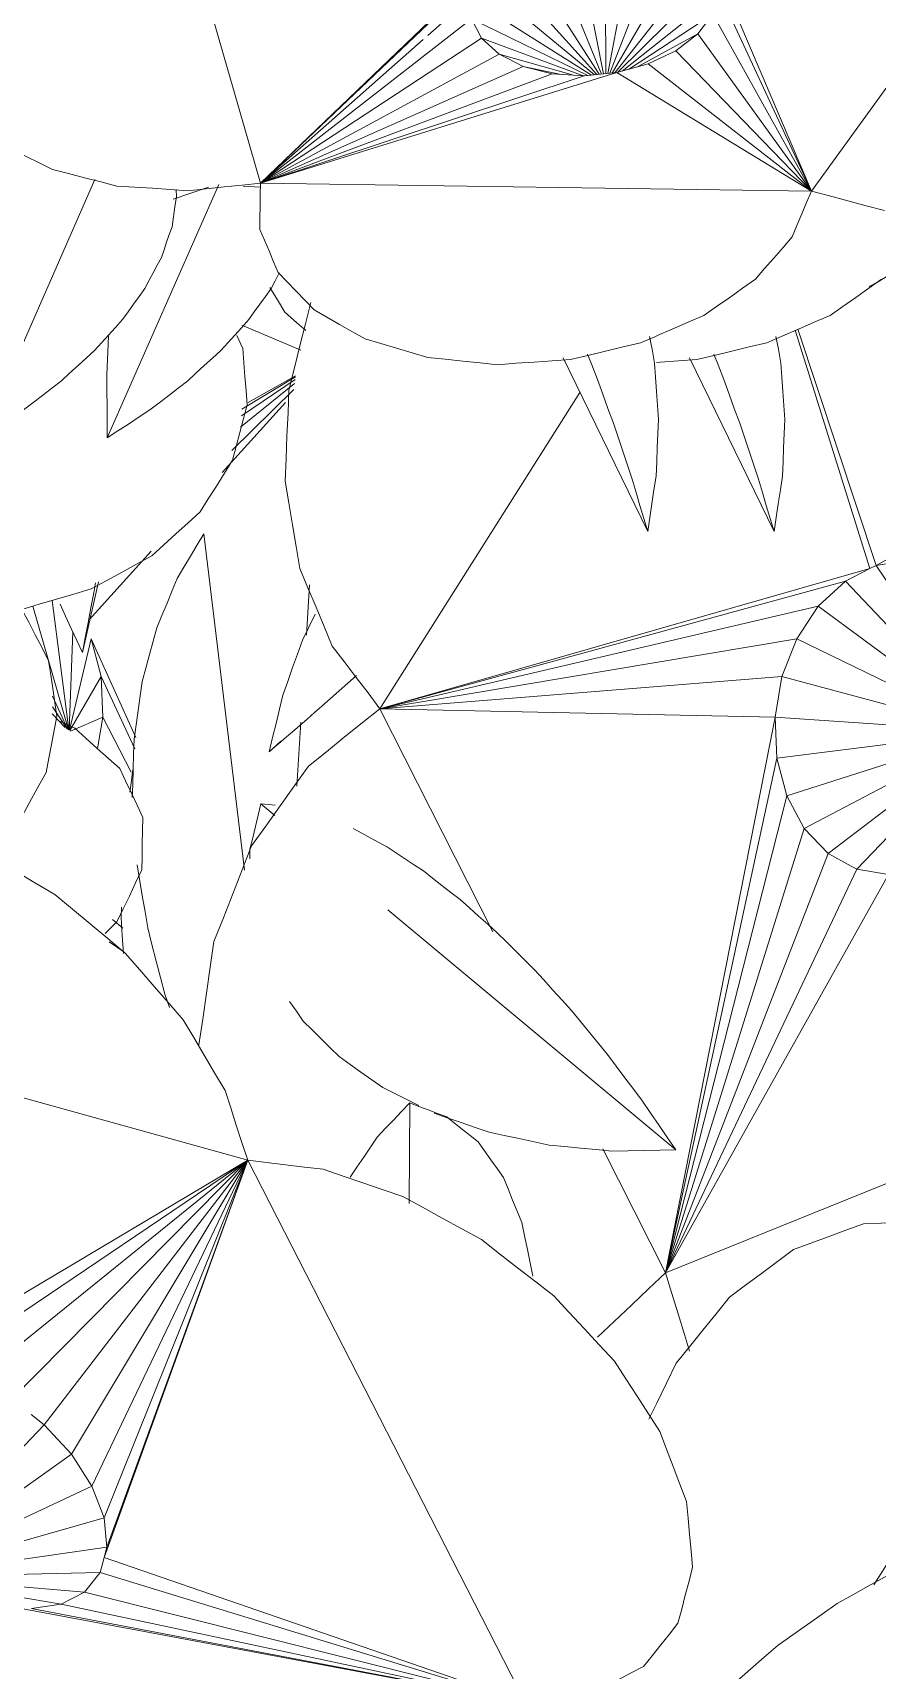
# Model space of a CAD drawing. Header units: metres. Extents: x 10.2 to 20.8, y -0.2 to 6.6.
# Drawn here: x 14.7536 to 14.81, y 0.8251 to 0.9343 of the extents above; entities that cross this region are included whole.
import ezdxf

# ---------------------------------------------------------------- set-up
doc = ezdxf.new("R2010")
doc.units = ezdxf.units.M
doc.layers.add('Importações nas famílias', color=250, linetype='Continuous', lineweight=5)
doc.layers.add('Vegetação', color=7, linetype='Continuous', lineweight=5)

# ---------------------------------------------------------------- blocks, each defined once
blk = doc.blocks.new('Planta_pergolado_12200 - plantas pergolado_skp_Component_17-V2726-Corte 3')
at = {"layer": 'Importações nas famílias', "flags": 128}
for points in [[(14.77043, 0.9157), (14.76993, 0.91652), (14.76942, 0.91735)], [(14.77182, 0.91447), (14.7712, 0.91501), (14.77043, 0.9157)]]:
    blk.add_lwpolyline(points, dxfattribs=at)
blk = doc.blocks.new('Planta_pergolado_12200 - plantas pergolado_skp_Component_16-V2727-Corte 3')
blk.add_blockref('Planta_pergolado_12200 - plantas pergolado_skp_Component_17-V2726-Corte 3', (0, 0))
blk = doc.blocks.new('Planta_pergolado_12200 - plantas pergolado_skp_-V2818-Corte 3')
blk.add_blockref('Planta_pergolado_12200 - plantas pergolado_skp_Component_16-V2727-Corte 3', (0, 0))
blk = doc.blocks.new('Planta_pergolado_12200 - plantas pergolado_skp_Component_17-V2986-Corte 3')
at = {"layer": 'Importações nas famílias'}
for p, q in [((14.75536, 0.88843), (14.75641, 0.88794)), ((14.75923, 0.875), (14.75845, 0.87422))]:
    blk.add_line(p, q, dxfattribs=at)
at = {"layer": 'Importações nas famílias', "flags": 128}
for points in [[(14.75641, 0.88794), (14.75716, 0.88726), (14.75791, 0.88658), (14.75867, 0.88591), (14.75942, 0.88523)], [(14.75942, 0.88523), (14.7598, 0.88441), (14.76019, 0.8836), (14.76057, 0.88279), (14.76095, 0.88197)], [(14.76095, 0.88197), (14.76094, 0.8811), (14.76092, 0.88022), (14.76091, 0.87934), (14.76089, 0.87847)], [(14.76089, 0.87847), (14.76047, 0.8776), (14.76006, 0.87673), (14.75964, 0.87587), (14.75923, 0.875)]]:
    blk.add_lwpolyline(points, dxfattribs=at)
blk = doc.blocks.new('Planta_pergolado_12200 - plantas pergolado_skp_Component_16-V2987-Corte 3')
blk.add_blockref('Planta_pergolado_12200 - plantas pergolado_skp_Component_17-V2986-Corte 3', (0, 0))
blk = doc.blocks.new('Planta_pergolado_12200 - plantas pergolado_skp_Component_12-V3022-Corte 3')
at = {"layer": 'Importações nas famílias'}
for p, q in [((14.81574, 0.92166), (14.81658, 0.92234)), ((14.80942, 0.9174), (14.80998, 0.91769))]:
    blk.add_line(p, q, dxfattribs=at)
at = {"layer": 'Importações nas famílias', "flags": 128}
for points in [[(14.81267, 0.91942), (14.81344, 0.91998), (14.81421, 0.92054), (14.81497, 0.9211), (14.81574, 0.92166)], [(14.80998, 0.91769), (14.81066, 0.91812), (14.81133, 0.91856), (14.812, 0.91899), (14.81267, 0.91942)]]:
    blk.add_lwpolyline(points, dxfattribs=at)
blk = doc.blocks.new('Planta_pergolado_12200 - plantas pergolado_skp_Component_17-V3023-Corte 3')
at = {"layer": 'Importações nas famílias'}
for p, q in [((14.80447, 0.91449), (14.80947, 0.89858)), ((14.80988, 0.89879), (14.80466, 0.91456)), ((14.83434, 0.9125), (14.80988, 0.89879)), ((14.77677, 0.88923), (14.79012, 0.91034)), ((14.80947, 0.89858), (14.77677, 0.88923)), ((14.80947, 0.89858), (14.80783, 0.89774)), ((14.80988, 0.89879), (14.80947, 0.89858)), ((14.81203, 0.89915), (14.80988, 0.89879)), ((14.81734, 0.88769), (14.80988, 0.89879)), ((14.80783, 0.89774), (14.77677, 0.88923)), ((14.80783, 0.89774), (14.80602, 0.89608)), ((14.81734, 0.88769), (14.80783, 0.89774)), ((14.80602, 0.89608), (14.77677, 0.88923)), ((14.80602, 0.89608), (14.80458, 0.8939)), ((14.81734, 0.88769), (14.80602, 0.89608)), ((14.80458, 0.8939), (14.77677, 0.88923)), ((14.80458, 0.8939), (14.8036, 0.89137)), ((14.81734, 0.88769), (14.80458, 0.8939)), ((14.8036, 0.89137), (14.77677, 0.88923)), ((14.8036, 0.89137), (14.80315, 0.88866)), ((14.81734, 0.88769), (14.8036, 0.89137)), ((14.77677, 0.88923), (14.78431, 0.87434)), ((14.80315, 0.88866), (14.77677, 0.88923)), ((14.79582, 0.85158), (14.80315, 0.88866)), ((14.80326, 0.88594), (14.80315, 0.88866)), ((14.81734, 0.88769), (14.80315, 0.88866)), ((14.81734, 0.88769), (14.80326, 0.88594)), ((14.81734, 0.88769), (14.80392, 0.88341)), ((14.81734, 0.88769), (14.80509, 0.88124)), ((14.81734, 0.88769), (14.80668, 0.87957)), ((14.8086, 0.87852), (14.81734, 0.88769)), ((14.80326, 0.88594), (14.79582, 0.85158)), ((14.80392, 0.88341), (14.80326, 0.88594)), ((14.80392, 0.88341), (14.79582, 0.85158)), ((14.80509, 0.88124), (14.80392, 0.88341)), ((14.79582, 0.85158), (14.80509, 0.88124)), ((14.80668, 0.87957), (14.80509, 0.88124)), ((14.79582, 0.85158), (14.80668, 0.87957)), ((14.80821, 0.87873), (14.80668, 0.87957)), ((14.80821, 0.87873), (14.8086, 0.87852)), ((14.8086, 0.87852), (14.79582, 0.85158)), ((14.8107, 0.87816), (14.79582, 0.85158)), ((14.8086, 0.87852), (14.8107, 0.87816)), ((14.82315, 0.86263), (14.79582, 0.85158)), ((14.79164, 0.85985), (14.79582, 0.85158))]:
    blk.add_line(p, q, dxfattribs=at)
at = {"layer": 'Importações nas famílias', "flags": 128}
for points in [[(14.77217, 0.91634), (14.77181, 0.91492), (14.77144, 0.91344), (14.77107, 0.91197), (14.7707, 0.91049)], [(14.7707, 0.91049), (14.77064, 0.90897), (14.77057, 0.90745), (14.77051, 0.90593), (14.77044, 0.90442)], [(14.77044, 0.90442), (14.77069, 0.90296), (14.77093, 0.9015), (14.77118, 0.90005), (14.77143, 0.89859)], [(14.77143, 0.89859), (14.77197, 0.8973), (14.77251, 0.896), (14.77305, 0.89471), (14.77359, 0.89341)], [(14.77359, 0.89341), (14.77438, 0.89237), (14.77518, 0.89132), (14.77598, 0.89028), (14.77677, 0.88923)], [(14.77677, 0.88923), (14.77558, 0.88828), (14.77439, 0.88732), (14.7732, 0.88636), (14.77201, 0.8854)], [(14.77201, 0.8854), (14.77106, 0.88407), (14.77011, 0.88274), (14.76916, 0.8814), (14.76821, 0.88007)], [(14.76821, 0.88007), (14.76759, 0.87848), (14.76696, 0.87688), (14.76633, 0.87528), (14.7657, 0.87369)], [(14.7657, 0.87369), (14.76545, 0.87197), (14.7652, 0.87024), (14.76495, 0.86852), (14.7647, 0.8668)], [(14.7913, 0.84728), (14.79243, 0.84835), (14.79356, 0.84943), (14.79469, 0.85051), (14.79582, 0.85158)], [(14.79582, 0.85158), (14.79625, 0.85021), (14.79667, 0.84884), (14.7971, 0.84747), (14.79744, 0.84636)]]:
    blk.add_lwpolyline(points, dxfattribs=at)
blk = doc.blocks.new('Planta_pergolado_12200 - plantas pergolado_skp_Component_16-V3024-Corte 3')
for name in ['Planta_pergolado_12200 - plantas pergolado_skp_Component_17-V3023-Corte 3', 'Planta_pergolado_12200 - plantas pergolado_skp_Component_12-V3022-Corte 3']:
    blk.add_blockref(name, (0, 0))
blk = doc.blocks.new('Planta_pergolado_12200 - plantas pergolado_skp_Component_12-V3040-Corte 3')
at = {"layer": 'Importações nas famílias'}
for p, q in [((14.76773, 0.87846), (14.76502, 0.9009)), ((14.75952, 0.87599), (14.7595, 0.87529)), ((14.76274, 0.86929), (14.76242, 0.87019))]:
    blk.add_line(p, q, dxfattribs=at)
at = {"layer": 'Importações nas famílias', "flags": 128}
for points in [[(14.76325, 0.89793), (14.76369, 0.89867), (14.76414, 0.89941), (14.76458, 0.90016), (14.76502, 0.9009)], [(14.76188, 0.89463), (14.76222, 0.89546), (14.76257, 0.89628), (14.76291, 0.89711), (14.76325, 0.89793)], [(14.76091, 0.89104), (14.76116, 0.89194), (14.7614, 0.89284), (14.76164, 0.89373), (14.76188, 0.89463)], [(14.76037, 0.8872), (14.7605, 0.88816), (14.76064, 0.88912), (14.76078, 0.89008), (14.76091, 0.89104)], [(14.76025, 0.8833), (14.76028, 0.88416), (14.76031, 0.88517), (14.76034, 0.88619), (14.76037, 0.8872)], [(14.76028, 0.88517), (14.76017, 0.88427), (14.76009, 0.88366)], [(14.76128, 0.8746), (14.7611, 0.87568), (14.76092, 0.87676), (14.76073, 0.87785), (14.76057, 0.87881)], [(14.7595, 0.87529), (14.75958, 0.87409), (14.75966, 0.87289)], [(14.76242, 0.87019), (14.76214, 0.87129), (14.76185, 0.87239), (14.76156, 0.8735), (14.76128, 0.8746)]]:
    blk.add_lwpolyline(points, dxfattribs=at)
blk = doc.blocks.new('Planta_pergolado_12200 - plantas pergolado_skp_Component_17-V3042-Corte 3')
at = {"layer": 'Importações nas famílias'}
for p, q in [((14.76756, 0.91483), (14.77149, 0.91315)), ((14.77115, 0.91145), (14.76798, 0.90967)), ((14.7669, 0.90647), (14.77102, 0.91053)), ((14.76746, 0.90801), (14.77108, 0.91093)), ((14.76753, 0.90877), (14.77112, 0.91121)), ((14.77114, 0.91137), (14.76757, 0.90923)), ((14.76625, 0.90499), (14.77047, 0.90967)), ((14.75738, 0.89516), (14.76152, 0.89974)), ((14.77187, 0.89413), (14.77208, 0.8975)), ((14.75602, 0.88781), (14.75491, 0.89645)), ((14.756, 0.88783), (14.75361, 0.89607)), ((14.75604, 0.8878), (14.75628, 0.89436)), ((14.75751, 0.8939), (14.75606, 0.88779)), ((14.75817, 0.89137), (14.75751, 0.8939)), ((14.76048, 0.8873), (14.75751, 0.8939)), ((14.75608, 0.88777), (14.75817, 0.89137)), ((14.75828, 0.88866), (14.75817, 0.89137)), ((14.76042, 0.88656), (14.75817, 0.89137)), ((14.75596, 0.88785), (14.75493, 0.89007)), ((14.75577, 0.88797), (14.75491, 0.88889)), ((14.75591, 0.88788), (14.75492, 0.88935)), ((14.75828, 0.88866), (14.75613, 0.88774)), ((14.75793, 0.88658), (14.75828, 0.88866)), ((14.76018, 0.885), (14.75828, 0.88866)), ((14.77123, 0.88405), (14.7715, 0.88834)), ((14.75963, 0.87459), (14.75893, 0.87517)), ((14.75968, 0.87301), (14.7587, 0.87368))]:
    blk.add_line(p, q, dxfattribs=at)
blk = doc.blocks.new('Planta_pergolado_12200 - plantas pergolado_skp_Component_16-V3043-Corte 3')
for name in ['Planta_pergolado_12200 - plantas pergolado_skp_Component_17-V3042-Corte 3', 'Planta_pergolado_12200 - plantas pergolado_skp_Component_12-V3040-Corte 3']:
    blk.add_blockref(name, (0, 0))
blk = doc.blocks.new('Planta_pergolado_12200 - plantas pergolado_skp_-V3049-Corte 3')
for name in ['Planta_pergolado_12200 - plantas pergolado_skp_Component_16-V3024-Corte 3', 'Planta_pergolado_12200 - plantas pergolado_skp_Component_16-V3043-Corte 3']:
    blk.add_blockref(name, (0, 0))
blk = doc.blocks.new('Planta_pergolado_12200 - plantas pergolado_skp_-V3050-Corte 3')
for name in ['Planta_pergolado_12200 - plantas pergolado_skp_-V3049-Corte 3', 'Planta_pergolado_12200 - plantas pergolado_skp_Component_16-V2987-Corte 3']:
    blk.add_blockref(name, (0, 0))
blk = doc.blocks.new('Planta_pergolado_12200 - plantas pergolado_skp_-V3106-Corte 3')
for name in ['Planta_pergolado_12200 - plantas pergolado_skp_-V3050-Corte 3', 'Planta_pergolado_12200 - plantas pergolado_skp_-V2818-Corte 3']:
    blk.add_blockref(name, (0, 0))
blk = doc.blocks.new('Planta_pergolado_12200 - plantas pergolado_skp_Component_12-V3147-Corte 3')
at = {"layer": 'Importações nas famílias'}
for p, q in [((14.76977, 0.8821), (14.76883, 0.88288)), ((14.7681, 0.87986), (14.76809, 0.8792)), ((14.79652, 0.85978), (14.77731, 0.8758))]:
    blk.add_line(p, q, dxfattribs=at)
at = {"layer": 'Importações nas famílias', "flags": 128}
for points in [[(14.76883, 0.88288), (14.76865, 0.88212), (14.76847, 0.88137), (14.76829, 0.88061), (14.7681, 0.87986)], [(14.76978, 0.88279), (14.76931, 0.88283), (14.76883, 0.88288)], [(14.77728, 0.87999), (14.77671, 0.8803), (14.77613, 0.88062), (14.77556, 0.88093), (14.77498, 0.88124)], [(14.77967, 0.8784), (14.77907, 0.87879), (14.77848, 0.87919), (14.77788, 0.87959), (14.77728, 0.87999)], [(14.78212, 0.87649), (14.78151, 0.87697), (14.7809, 0.87744), (14.78028, 0.87792), (14.77967, 0.8784)], [(14.7846, 0.87428), (14.78398, 0.87484), (14.78336, 0.87539), (14.78274, 0.87594), (14.78212, 0.87649)], [(14.78709, 0.87181), (14.78646, 0.87243), (14.78584, 0.87305), (14.78522, 0.87367), (14.7846, 0.87428)], [(14.78955, 0.86909), (14.78893, 0.86977), (14.78832, 0.87045), (14.7877, 0.87113), (14.78709, 0.87181)], [(14.77074, 0.8697), (14.7712, 0.86904), (14.77166, 0.86838)], [(14.79196, 0.86615), (14.79136, 0.86689), (14.79075, 0.86762), (14.79015, 0.86835), (14.78955, 0.86909)], [(14.77166, 0.86838), (14.77226, 0.86779), (14.77286, 0.8672), (14.77346, 0.8666), (14.77406, 0.86601)], [(14.77406, 0.86601), (14.77479, 0.86549), (14.77551, 0.86498), (14.77624, 0.86446), (14.77697, 0.86395)], [(14.79429, 0.86304), (14.79371, 0.86382), (14.79312, 0.8646), (14.79254, 0.86537), (14.79196, 0.86615)], [(14.77697, 0.86395), (14.77781, 0.86353), (14.77865, 0.8631), (14.77938, 0.86274)], [(14.79652, 0.85978), (14.79596, 0.86059), (14.79541, 0.86141), (14.79485, 0.86222), (14.79429, 0.86304)], [(14.78039, 0.86223), (14.78126, 0.86193), (14.78219, 0.86161), (14.78312, 0.86129), (14.78406, 0.86097)], [(14.78406, 0.86097), (14.78506, 0.86075), (14.78606, 0.86054), (14.78706, 0.86032), (14.78806, 0.86011)], [(14.78806, 0.86011), (14.78911, 0.86001), (14.79015, 0.85991), (14.7912, 0.85981), (14.79225, 0.85971)], [(14.79225, 0.85971), (14.79332, 0.85973), (14.79438, 0.85974), (14.79545, 0.85976), (14.79652, 0.85978)]]:
    blk.add_lwpolyline(points, dxfattribs=at)
blk = doc.blocks.new('Planta_pergolado_12200 - plantas pergolado_skp_Component_12-V3148-Corte 3')
at = {"layer": 'Importações nas famílias'}
blk.add_line((14.77016, 0.88707), (14.76938, 0.88636), dxfattribs=at)
at = {"layer": 'Importações nas famílias', "flags": 128}
for points in [[(14.77246, 0.89554), (14.77204, 0.89467), (14.77161, 0.8938)], [(14.77161, 0.8938), (14.77128, 0.89288), (14.77095, 0.89197), (14.77063, 0.89105), (14.7703, 0.89014)], [(14.77289, 0.8894), (14.77347, 0.88991), (14.77405, 0.89042), (14.77463, 0.89093), (14.77521, 0.89145)], [(14.7703, 0.89014), (14.77007, 0.88919), (14.76984, 0.88825), (14.76961, 0.8873), (14.76938, 0.88636)], [(14.77094, 0.88769), (14.77143, 0.88811), (14.77192, 0.88854), (14.7724, 0.88897), (14.77289, 0.8894)], [(14.76938, 0.88636), (14.76977, 0.88669), (14.77016, 0.88702), (14.77055, 0.88735), (14.77094, 0.88769)]]:
    blk.add_lwpolyline(points, dxfattribs=at)
blk = doc.blocks.new('Planta_pergolado_12200 - plantas pergolado_skp_Component_12-V3149-Corte 3')
at = {"layer": 'Importações nas famílias'}
for p, q in [((14.758, 0.8977), (14.75692, 0.89297)), ((14.75768, 0.89697), (14.7578, 0.89762))]:
    blk.add_line(p, q, dxfattribs=at)
at = {"layer": 'Importações nas famílias', "flags": 128}
for points in [[(14.75543, 0.89621), (14.7558, 0.8954), (14.75617, 0.89459), (14.75654, 0.89378), (14.75692, 0.89297)], [(14.75692, 0.89297), (14.75711, 0.89397), (14.7573, 0.89497), (14.75749, 0.89597), (14.75768, 0.89697)]]:
    blk.add_lwpolyline(points, dxfattribs=at)
blk = doc.blocks.new('Planta_pergolado_12200 - plantas pergolado_skp_Component_17-V3150-Corte 3')
at = {"layer": 'Importações nas famílias'}
blk.add_line((14.76723, 0.91414), (14.76762, 0.91326), dxfattribs=at)
at = {"layer": 'Importações nas famílias', "flags": 128}
for points in [[(14.76762, 0.91326), (14.76769, 0.91233), (14.76776, 0.91139), (14.76784, 0.91046), (14.76791, 0.90952)], [(14.76791, 0.90952), (14.76767, 0.9086), (14.76743, 0.90767), (14.76718, 0.90674), (14.76694, 0.90581)], [(14.76694, 0.90581), (14.7664, 0.90495), (14.76586, 0.90409), (14.76531, 0.90323), (14.76477, 0.90237)], [(14.76477, 0.90237), (14.76397, 0.90164), (14.76316, 0.9009), (14.76236, 0.90017), (14.76155, 0.89944)], [(14.76155, 0.89944), (14.76054, 0.89888), (14.75953, 0.89833), (14.75851, 0.89777), (14.7575, 0.89722)], [(14.7575, 0.89722), (14.75635, 0.89688), (14.7552, 0.89654), (14.75404, 0.8962), (14.75289, 0.89586)], [(14.75289, 0.89586), (14.75334, 0.895), (14.75378, 0.89415), (14.75423, 0.89329), (14.75467, 0.89243)], [(14.75467, 0.89243), (14.75481, 0.8915), (14.75495, 0.89058), (14.75508, 0.88965), (14.75522, 0.88872)], [(14.75522, 0.88872), (14.75504, 0.88779), (14.75486, 0.88685), (14.75468, 0.88592), (14.7545, 0.88498)], [(14.7545, 0.88498), (14.75402, 0.8841), (14.75353, 0.88322), (14.75305, 0.88234), (14.75256, 0.88147)]]:
    blk.add_lwpolyline(points, dxfattribs=at)
blk = doc.blocks.new('Planta_pergolado_12200 - plantas pergolado_skp_Component_16-V3151-Corte 3')
for name in ['Planta_pergolado_12200 - plantas pergolado_skp_Component_17-V3150-Corte 3', 'Planta_pergolado_12200 - plantas pergolado_skp_Component_12-V3149-Corte 3', 'Planta_pergolado_12200 - plantas pergolado_skp_Component_12-V3148-Corte 3', 'Planta_pergolado_12200 - plantas pergolado_skp_Component_12-V3147-Corte 3']:
    blk.add_blockref(name, (0, 0))
blk = doc.blocks.new('Planta_pergolado_12200 - plantas pergolado_skp_Component_12-V2784-Corte 3')
at = {"layer": 'Importações nas famílias'}
for p, q in [((14.86829, 0.47092), (14.82649, 0.44462)), ((14.82649, 0.44333), (14.8273, 0.44355))]:
    blk.add_line(p, q, dxfattribs=at)
at = {"layer": 'Importações nas famílias', "flags": 128}
for points in [[(14.86374, 0.4711), (14.86259, 0.47102), (14.86145, 0.47093), (14.86031, 0.47085), (14.85916, 0.47076)], [(14.86829, 0.47092), (14.86715, 0.47097), (14.86602, 0.47101), (14.86488, 0.47106), (14.86374, 0.4711)], [(14.85916, 0.47076), (14.85803, 0.47055), (14.85689, 0.47034), (14.85575, 0.47012), (14.85461, 0.46991)], [(14.86698, 0.46852), (14.86731, 0.46912), (14.86763, 0.46972), (14.86796, 0.47032), (14.86829, 0.47092)], [(14.85461, 0.46991), (14.8535, 0.46957), (14.85238, 0.46923), (14.85126, 0.46889), (14.85015, 0.46855)], [(14.85015, 0.46855), (14.84906, 0.46808), (14.84798, 0.46762), (14.84689, 0.46716), (14.84581, 0.46669)], [(14.86496, 0.46592), (14.86546, 0.46657), (14.86597, 0.46722), (14.86647, 0.46787), (14.86698, 0.46852)], [(14.84581, 0.46669), (14.84477, 0.46611), (14.84373, 0.46553), (14.84269, 0.46495), (14.84165, 0.46437)], [(14.86229, 0.46316), (14.86296, 0.46385), (14.86362, 0.46454), (14.86429, 0.46523), (14.86496, 0.46592)], [(14.84165, 0.46437), (14.84066, 0.46367), (14.83968, 0.46298), (14.83869, 0.46229), (14.83771, 0.46159)], [(14.85903, 0.46032), (14.85984, 0.46103), (14.86066, 0.46174), (14.86147, 0.46245), (14.86229, 0.46316)], [(14.83771, 0.46159), (14.83679, 0.4608), (14.83587, 0.46), (14.83496, 0.4592), (14.83404, 0.45841)], [(14.85525, 0.45746), (14.85619, 0.45818), (14.85714, 0.45889), (14.85808, 0.45961), (14.85903, 0.46032)], [(14.83404, 0.45841), (14.8332, 0.45752), (14.83236, 0.45663), (14.83152, 0.45573), (14.83067, 0.45484)], [(14.85105, 0.45466), (14.8521, 0.45536), (14.85315, 0.45606), (14.8542, 0.45676), (14.85525, 0.45746)], [(14.83067, 0.45484), (14.82992, 0.45387), (14.82917, 0.45289), (14.82841, 0.45191), (14.82766, 0.45094)], [(14.84651, 0.45197), (14.84765, 0.45264), (14.84878, 0.45331), (14.84991, 0.45398), (14.85105, 0.45466)], [(14.84176, 0.44945), (14.84295, 0.45008), (14.84414, 0.45071), (14.84533, 0.45134), (14.84651, 0.45197)], [(14.82766, 0.45094), (14.827, 0.44989), (14.82634, 0.44884), (14.8259, 0.44814)], [(14.8369, 0.44718), (14.83811, 0.44775), (14.83933, 0.44832), (14.84055, 0.44889), (14.84176, 0.44945)], [(14.83204, 0.4452), (14.83326, 0.44569), (14.83447, 0.44619), (14.83568, 0.44669), (14.8369, 0.44718)], [(14.8273, 0.44355), (14.82849, 0.44396), (14.82967, 0.44438), (14.83086, 0.44479), (14.83204, 0.4452)]]:
    blk.add_lwpolyline(points, dxfattribs=at)
blk = doc.blocks.new('Planta_pergolado_12200 - plantas pergolado_skp_Component_12-V2785-Corte 3')
at = {"layer": 'Importações nas famílias'}
blk.add_line((14.81313, 0.49778), (14.8131, 0.49107), dxfattribs=at)
at = {"layer": 'Importações nas famílias', "flags": 128}
for points in [[(14.81313, 0.49778), (14.81258, 0.49721), (14.81204, 0.49664), (14.8115, 0.49607), (14.81096, 0.4955)], [(14.8156, 0.49685), (14.81498, 0.49708), (14.81436, 0.49732), (14.81374, 0.49755), (14.81313, 0.49778)], [(14.8177, 0.49518), (14.81717, 0.4956), (14.81665, 0.49601), (14.81612, 0.49643), (14.8156, 0.49685)], [(14.81096, 0.4955), (14.81051, 0.49483), (14.81006, 0.49416), (14.80961, 0.4935), (14.80915, 0.49283)], [(14.81938, 0.49281), (14.81896, 0.4934), (14.81854, 0.49399), (14.81812, 0.49458), (14.8177, 0.49518)], [(14.82061, 0.48979), (14.8203, 0.49055), (14.81999, 0.4913), (14.81969, 0.49205), (14.81938, 0.49281)], [(14.82135, 0.48621), (14.82116, 0.4871), (14.82098, 0.488), (14.82079, 0.4889), (14.82061, 0.48979)]]:
    blk.add_lwpolyline(points, dxfattribs=at)
blk = doc.blocks.new('Planta_pergolado_12200 - plantas pergolado_skp_Component_17-V3177-Corte 3')
at = {"layer": 'Importações nas famílias'}
for p, q in [((14.76795, 0.8591), (14.72755, 0.8703)), ((14.74516, 0.84552), (14.76795, 0.8591)), ((14.76795, 0.8591), (14.74743, 0.84524)), ((14.76795, 0.8591), (14.74983, 0.84443)), ((14.76795, 0.8591), (14.7522, 0.84313)), ((14.76795, 0.8591), (14.75437, 0.84144)), ((14.76795, 0.8591), (14.7562, 0.83947)), ((14.76795, 0.8591), (14.75756, 0.83735)), ((14.76795, 0.8591), (14.75837, 0.83524)), ((14.76795, 0.8591), (14.75838, 0.83259)), ((14.76795, 0.8591), (14.75855, 0.83327)), ((14.76795, 0.8591), (14.78649, 0.82288)), ((14.7535, 0.84212), (14.75437, 0.84144)), ((14.74562, 0.83226), (14.75437, 0.84144)), ((14.75437, 0.84144), (14.7562, 0.83947)), ((14.7562, 0.83947), (14.74583, 0.8321)), ((14.7562, 0.83947), (14.75756, 0.83735)), ((14.75756, 0.83735), (14.74604, 0.83193)), ((14.75756, 0.83735), (14.75837, 0.83524)), ((14.74627, 0.83175), (14.75837, 0.83524)), ((14.75837, 0.83524), (14.75855, 0.83327)), ((14.75855, 0.83327), (14.74649, 0.83155)), ((14.75855, 0.83327), (14.75838, 0.83259)), ((14.75838, 0.83259), (14.75811, 0.83158)), ((14.75838, 0.83259), (14.78649, 0.82288)), ((14.74693, 0.83134), (14.75811, 0.83158)), ((14.74742, 0.83107), (14.75707, 0.83028)), ((14.74851, 0.83064), (14.75551, 0.82947)), ((14.75811, 0.83158), (14.75707, 0.83028)), ((14.75811, 0.83158), (14.78649, 0.82288)), ((14.78649, 0.82288), (14.75126, 0.82947)), ((14.75551, 0.82947), (14.75353, 0.82919)), ((14.75707, 0.83028), (14.75551, 0.82947)), ((14.75551, 0.82947), (14.78649, 0.82288)), ((14.75707, 0.83028), (14.78649, 0.82288)), ((14.78649, 0.82288), (14.75353, 0.82919))]:
    blk.add_line(p, q, dxfattribs=at)
at = {"layer": 'Importações nas famílias', "flags": 128}
for points in [[(14.7499, 0.87989), (14.7512, 0.87912), (14.7525, 0.87836), (14.7538, 0.87759), (14.75509, 0.87682)], [(14.75509, 0.87682), (14.75627, 0.87585), (14.75744, 0.87487), (14.75861, 0.8739), (14.75978, 0.87292)], [(14.75978, 0.87292), (14.76075, 0.87181), (14.76172, 0.8707), (14.76268, 0.86958), (14.76365, 0.86847)], [(14.76365, 0.86847), (14.76435, 0.86729), (14.76504, 0.86611), (14.76574, 0.86493), (14.76644, 0.86375)], [(14.76644, 0.86375), (14.76682, 0.86259), (14.76719, 0.86143), (14.76757, 0.86027), (14.76795, 0.8591)], [(14.76795, 0.8591), (14.76921, 0.85895), (14.77047, 0.8588), (14.77173, 0.85864), (14.77298, 0.85849)], [(14.77298, 0.85849), (14.77431, 0.85804), (14.77564, 0.85758), (14.77698, 0.85713), (14.77831, 0.85668)], [(14.77831, 0.85668), (14.77962, 0.85596), (14.78093, 0.85524), (14.78224, 0.85452), (14.78355, 0.8538)], [(14.78355, 0.8538), (14.78476, 0.85286), (14.78596, 0.85192), (14.78717, 0.85099), (14.78837, 0.85005)], [(14.78837, 0.85005), (14.78938, 0.84896), (14.7904, 0.84787), (14.79141, 0.84677), (14.79243, 0.84568)], [(14.79243, 0.84568), (14.79318, 0.84451), (14.79394, 0.84334), (14.79469, 0.84217), (14.79545, 0.84099)], [(14.79545, 0.84099), (14.79589, 0.83982), (14.79634, 0.83865), (14.79678, 0.83748), (14.79723, 0.83631)], [(14.79723, 0.83631), (14.79733, 0.83521), (14.79743, 0.83412), (14.79754, 0.83303), (14.79764, 0.83194)], [(14.79764, 0.83194), (14.7974, 0.831), (14.79715, 0.83006), (14.79691, 0.82913), (14.79666, 0.82819)], [(14.79666, 0.82819), (14.79609, 0.82747), (14.79551, 0.82675), (14.79494, 0.82603), (14.79436, 0.82531)], [(14.79436, 0.82531), (14.7935, 0.82486), (14.79263, 0.8244), (14.79176, 0.82395), (14.79089, 0.8235)]]:
    blk.add_lwpolyline(points, dxfattribs=at)
blk = doc.blocks.new('Planta_pergolado_12200 - plantas pergolado_skp_Component_16-V3178-Corte 3')
for name, p in [('Planta_pergolado_12200 - plantas pergolado_skp_Component_17-V3177-Corte 3', (0, 0)), ('Planta_pergolado_12200 - plantas pergolado_skp_Component_12-V2785-Corte 3', (-0.03437, 0.36514)), ('Planta_pergolado_12200 - plantas pergolado_skp_Component_12-V2784-Corte 3', (-0.03437, 0.36514))]:
    blk.add_blockref(name, p)
blk = doc.blocks.new('Planta_pergolado_12200 - plantas pergolado_skp_-V3179-Corte 3')
blk.add_blockref('Planta_pergolado_12200 - plantas pergolado_skp_Component_16-V3178-Corte 3', (0, 0))
blk = doc.blocks.new('Planta_pergolado_12200 - plantas pergolado_skp_-V3180-Corte 3')
for name in ['Planta_pergolado_12200 - plantas pergolado_skp_Component_16-V3151-Corte 3', 'Planta_pergolado_12200 - plantas pergolado_skp_-V3179-Corte 3']:
    blk.add_blockref(name, (0, 0))
blk = doc.blocks.new('Planta_pergolado_12200 - plantas pergolado_skp_Component_12-V2712-Corte 3')
at = {"layer": 'Importações nas famílias'}
for p, q in [((14.71158, 0.36663), (14.70593, 0.37823)), ((14.70757, 0.37848), (14.70786, 0.37776))]:
    blk.add_line(p, q, dxfattribs=at)
at = {"layer": 'Importações nas famílias', "flags": 128}
for points in [[(14.71204, 0.37787), (14.71187, 0.3788), (14.71171, 0.37964)], [(14.70786, 0.37776), (14.70822, 0.37679), (14.70858, 0.37581), (14.70893, 0.37484), (14.70929, 0.37386)], [(14.7123, 0.37411), (14.71223, 0.37505), (14.71217, 0.37599), (14.7121, 0.37693), (14.71204, 0.37787)], [(14.70929, 0.37386), (14.70961, 0.37293), (14.70992, 0.37199), (14.71023, 0.37106), (14.71054, 0.37012)], [(14.71215, 0.37034), (14.71219, 0.37129), (14.71222, 0.37223), (14.71226, 0.37317), (14.7123, 0.37411)], [(14.71054, 0.37012), (14.7108, 0.36925), (14.71106, 0.36838), (14.71132, 0.3675), (14.71158, 0.36663)], [(14.71158, 0.36663), (14.71172, 0.36756), (14.71186, 0.36849), (14.712, 0.36942), (14.71215, 0.37034)]]:
    blk.add_lwpolyline(points, dxfattribs=at)
blk = doc.blocks.new('Planta_pergolado_12200 - plantas pergolado_skp_Component_12-V2713-Corte 3')
at = {"layer": 'Importações nas famílias'}
for p, q in [((14.66918, 0.39199), (14.66895, 0.39137)), ((14.6671, 0.37288), (14.67469, 0.39013)), ((14.68014, 0.38897), (14.68011, 0.38945))]:
    blk.add_line(p, q, dxfattribs=at)
at = {"layer": 'Importações nas famílias', "flags": 128}
for points in [[(14.66895, 0.39137), (14.66876, 0.39062), (14.66857, 0.38987), (14.66839, 0.38912), (14.6682, 0.38836)], [(14.6682, 0.38836), (14.66806, 0.38751), (14.66792, 0.38665), (14.66777, 0.38579), (14.66763, 0.38493)], [(14.67984, 0.38697), (14.67991, 0.38747), (14.67999, 0.38797), (14.68006, 0.38847), (14.68014, 0.38897)], [(14.67913, 0.38493), (14.67931, 0.38544), (14.67948, 0.38595), (14.67966, 0.38646), (14.67984, 0.38697)], [(14.66763, 0.38493), (14.66754, 0.38398), (14.66744, 0.38304), (14.66735, 0.38209), (14.66725, 0.38114)], [(14.67802, 0.38285), (14.6783, 0.38337), (14.67858, 0.38389), (14.67885, 0.38441), (14.67913, 0.38493)], [(14.67653, 0.38078), (14.67691, 0.3813), (14.67728, 0.38181), (14.67765, 0.38233), (14.67802, 0.38285)], [(14.66725, 0.38114), (14.66721, 0.38013), (14.66716, 0.37912), (14.66712, 0.37811), (14.66707, 0.37709)], [(14.67467, 0.37872), (14.67514, 0.37923), (14.6756, 0.37975), (14.67607, 0.38026), (14.67653, 0.38078)], [(14.67246, 0.3767), (14.67301, 0.3772), (14.67357, 0.37771), (14.67412, 0.37821), (14.67467, 0.37872)], [(14.66707, 0.37709), (14.66708, 0.37604), (14.66709, 0.37499), (14.66709, 0.37393), (14.6671, 0.37288)], [(14.66993, 0.37475), (14.67056, 0.37523), (14.67119, 0.37572), (14.67183, 0.37621), (14.67246, 0.3767)], [(14.6671, 0.37288), (14.66781, 0.37335), (14.66851, 0.37381), (14.66922, 0.37428), (14.66993, 0.37475)]]:
    blk.add_lwpolyline(points, dxfattribs=at)
blk = doc.blocks.new('Planta_pergolado_12200 - plantas pergolado_skp_Component_17-V3182-Corte 3')
at = {"layer": 'Importações nas famílias'}
for p, q in [((14.7688, 0.9243), (14.76227, 0.94699)), ((14.82177, 0.94615), (14.80557, 0.92378)), ((14.79184, 0.93161), (14.79183, 0.94214)), ((14.79156, 0.93158), (14.78756, 0.94135)), ((14.7917, 0.93159), (14.78964, 0.94192)), ((14.79197, 0.93162), (14.79396, 0.942)), ((14.79212, 0.93164), (14.7959, 0.94151)), ((14.79141, 0.93157), (14.78572, 0.94047)), ((14.79227, 0.93165), (14.79752, 0.94069)), ((14.79125, 0.93155), (14.78425, 0.93933)), ((14.79244, 0.93167), (14.79869, 0.93961)), ((14.7688, 0.9243), (14.78365, 0.93855)), ((14.7688, 0.9243), (14.78324, 0.93803)), ((14.78324, 0.93803), (14.79108, 0.93153)), ((14.79259, 0.93164), (14.79935, 0.93834)), ((14.80557, 0.92378), (14.79935, 0.93834)), ((14.77996, 0.93416), (14.78278, 0.93664)), ((14.79088, 0.93151), (14.78278, 0.93664)), ((14.79294, 0.93178), (14.79945, 0.93696)), ((14.79945, 0.93696), (14.80557, 0.92378)), ((14.79336, 0.9319), (14.79899, 0.93558)), ((14.79798, 0.93427), (14.79899, 0.93558)), ((14.79899, 0.93558), (14.80557, 0.92378)), ((14.7688, 0.9243), (14.78288, 0.93526)), ((14.78354, 0.93399), (14.78288, 0.93526)), ((14.78288, 0.93526), (14.79064, 0.93149)), ((14.7688, 0.9243), (14.78354, 0.93399)), ((14.7688, 0.9243), (14.77965, 0.93388)), ((14.78472, 0.93291), (14.78354, 0.93399)), ((14.78354, 0.93399), (14.7904, 0.93144)), ((14.79395, 0.93206), (14.79798, 0.93427)), ((14.79651, 0.93314), (14.79798, 0.93427)), ((14.80557, 0.92378), (14.79798, 0.93427)), ((14.7688, 0.9243), (14.78472, 0.93291)), ((14.78969, 0.93151), (14.78472, 0.93291)), ((14.78536, 0.93259), (14.78472, 0.93291)), ((14.78633, 0.9321), (14.78536, 0.93259)), ((14.79467, 0.93226), (14.79259, 0.93169)), ((14.79504, 0.93244), (14.79467, 0.93226)), ((14.79467, 0.93226), (14.80557, 0.92378)), ((14.79504, 0.93244), (14.79651, 0.93314)), ((14.80557, 0.92378), (14.79651, 0.93314)), ((14.7688, 0.9243), (14.78633, 0.9321)), ((14.79259, 0.93169), (14.7688, 0.9243)), ((14.7688, 0.9243), (14.78827, 0.9316)), ((14.7688, 0.9243), (14.7904, 0.93146)), ((14.78827, 0.9316), (14.78633, 0.9321)), ((14.78633, 0.9321), (14.78876, 0.93157)), ((14.7904, 0.93146), (14.78827, 0.9316)), ((14.79259, 0.93169), (14.7904, 0.93146)), ((14.79259, 0.93169), (14.80557, 0.92378)), ((14.7688, 0.9243), (14.80557, 0.92378)), ((14.79522, 0.9141), (14.79417, 0.91365))]:
    blk.add_line(p, q, dxfattribs=at)
at = {"layer": 'Importações nas famílias', "flags": 128}
for points in [[(14.75492, 0.92521), (14.75403, 0.92566), (14.75313, 0.92611), (14.75224, 0.92657), (14.75134, 0.92702)], [(14.75923, 0.92411), (14.75815, 0.92439), (14.75707, 0.92466), (14.756, 0.92494), (14.75492, 0.92521)], [(14.76396, 0.9238), (14.76277, 0.92388), (14.76159, 0.92396), (14.76041, 0.92404), (14.75923, 0.92411)], [(14.7688, 0.9243), (14.76759, 0.92418), (14.76638, 0.92405), (14.76517, 0.92393), (14.76396, 0.9238)], [(14.76877, 0.92122), (14.76877, 0.92199), (14.76878, 0.92276), (14.76879, 0.92353), (14.7688, 0.9243)], [(14.80557, 0.92378), (14.80524, 0.92301), (14.80492, 0.92225), (14.8046, 0.92148), (14.80428, 0.92072)], [(14.81043, 0.92247), (14.80921, 0.9228), (14.808, 0.92312), (14.80678, 0.92345), (14.80557, 0.92378)], [(14.76999, 0.91834), (14.76968, 0.91906), (14.76938, 0.91978), (14.76907, 0.9205), (14.76877, 0.92122)], [(14.80428, 0.92072), (14.80367, 0.92001), (14.80306, 0.9193), (14.80244, 0.9186), (14.80183, 0.91789)], [(14.77238, 0.91585), (14.77178, 0.91647), (14.77119, 0.91709), (14.77059, 0.91772), (14.76999, 0.91834)], [(14.80183, 0.91789), (14.80097, 0.91729), (14.80011, 0.91668), (14.79924, 0.91608), (14.79838, 0.91548)], [(14.77579, 0.91391), (14.77494, 0.91439), (14.77408, 0.91488), (14.77323, 0.91536), (14.77238, 0.91585)], [(14.79838, 0.91548), (14.79733, 0.91502), (14.79628, 0.91456), (14.79522, 0.91411)], [(14.77997, 0.91266), (14.77892, 0.91297), (14.77788, 0.91329), (14.77683, 0.9136), (14.77579, 0.91391)], [(14.79417, 0.91365), (14.793, 0.91337), (14.79183, 0.91309), (14.79065, 0.91281), (14.78948, 0.91253)], [(14.78464, 0.91219), (14.78347, 0.91231), (14.7823, 0.91243), (14.78113, 0.91255), (14.77997, 0.91266)], [(14.78948, 0.91253), (14.78827, 0.91244), (14.78706, 0.91236), (14.78585, 0.91228), (14.78464, 0.91219)]]:
    blk.add_lwpolyline(points, dxfattribs=at)
blk = doc.blocks.new('Planta_pergolado_12200 - plantas pergolado_skp_Component_16-V3183-Corte 3')
for name, p in [('Planta_pergolado_12200 - plantas pergolado_skp_Component_17-V3182-Corte 3', (0, 0)), ('Planta_pergolado_12200 - plantas pergolado_skp_Component_12-V2713-Corte 3', (0.08306, 0.53442)), ('Planta_pergolado_12200 - plantas pergolado_skp_Component_12-V2712-Corte 3', (0.08306, 0.53442))]:
    blk.add_blockref(name, p)
blk = doc.blocks.new('Planta_pergolado_12200 - plantas pergolado_skp_Component_12-V2763-Corte 3')
at = {"layer": 'Importações nas famílias'}
blk.add_line((14.67552, 0.37288), (14.68297, 0.3898), dxfattribs=at)
at = {"layer": 'Importações nas famílias', "flags": 128}
for points in [[(14.68645, 0.38285), (14.68672, 0.38337), (14.687, 0.38389)], [(14.68496, 0.38078), (14.68533, 0.3813), (14.6857, 0.38181), (14.68607, 0.38233), (14.68645, 0.38285)], [(14.68309, 0.37872), (14.68356, 0.37923), (14.68403, 0.37975), (14.68449, 0.38026), (14.68496, 0.38078)], [(14.67561, 0.37975), (14.67559, 0.37912), (14.67554, 0.37811), (14.6755, 0.37709)], [(14.68089, 0.3767), (14.68144, 0.3772), (14.68199, 0.37771), (14.68254, 0.37821), (14.68309, 0.37872)], [(14.6755, 0.37709), (14.6755, 0.37604), (14.67551, 0.37499), (14.67551, 0.37393), (14.67552, 0.37288)], [(14.67835, 0.37475), (14.67898, 0.37523), (14.67962, 0.37572), (14.68025, 0.37621), (14.68089, 0.3767)], [(14.67552, 0.37288), (14.67623, 0.37335), (14.67694, 0.37381), (14.67764, 0.37428), (14.67835, 0.37475)]]:
    blk.add_lwpolyline(points, dxfattribs=at)
blk = doc.blocks.new('Planta_pergolado_12200 - plantas pergolado_skp_Component_17-V3207-Corte 3')
at = {"layer": 'Importações nas famílias'}
blk.add_line((14.76879, 0.92404), (14.76765, 0.92411), dxfattribs=at)
at = {"layer": 'Importações nas famílias', "flags": 128}
for points in [[(14.81025, 0.91789), (14.80939, 0.91729), (14.80853, 0.91668), (14.80767, 0.91608), (14.80681, 0.91548)], [(14.80681, 0.91548), (14.80575, 0.91502), (14.8047, 0.91456), (14.80365, 0.91411), (14.80259, 0.91365)], [(14.80259, 0.91365), (14.80142, 0.91337), (14.80025, 0.91309), (14.79908, 0.91281), (14.79791, 0.91253)], [(14.79791, 0.91253), (14.79669, 0.91244), (14.79548, 0.91236), (14.79522, 0.91234)]]:
    blk.add_lwpolyline(points, dxfattribs=at)
blk = doc.blocks.new('Planta_pergolado_12200 - plantas pergolado_skp_Component_16-V3208-Corte 3')
for name, p in [('Planta_pergolado_12200 - plantas pergolado_skp_Component_17-V3207-Corte 3', (0, 0)), ('Planta_pergolado_12200 - plantas pergolado_skp_Component_12-V2763-Corte 3', (0.08306, 0.53442)), ('Planta_pergolado_12200 - plantas pergolado_skp_Component_12-V2712-Corte 3', (0.09149, 0.53442))]:
    blk.add_blockref(name, p)
blk = doc.blocks.new('Planta_pergolado_12200 - plantas pergolado_skp_Component_17-V3236-Corte 3')
at = {"layer": 'Importações nas famílias'}
blk.add_line((14.80973, 0.83076), (14.82233, 0.85069), dxfattribs=at)
at = {"layer": 'Importações nas famílias', "flags": 128}
for points in [[(14.80903, 0.85485), (14.80786, 0.85442), (14.80669, 0.85399), (14.80552, 0.85356), (14.80436, 0.85313)], [(14.81379, 0.85501), (14.8126, 0.85497), (14.81141, 0.85493), (14.81022, 0.85489), (14.80903, 0.85485)], [(14.80436, 0.85313), (14.80329, 0.85233), (14.80223, 0.85154), (14.80116, 0.85075), (14.8001, 0.84995)], [(14.8001, 0.84995), (14.79921, 0.84885), (14.79832, 0.84775), (14.79743, 0.84665), (14.79655, 0.84555)], [(14.79655, 0.84555), (14.79589, 0.84421), (14.79524, 0.84288), (14.79472, 0.84181)]]:
    blk.add_lwpolyline(points, dxfattribs=at)
blk = doc.blocks.new('Planta_pergolado_12200 - plantas pergolado_skp_Component_16-V3237-Corte 3')
blk.add_blockref('Planta_pergolado_12200 - plantas pergolado_skp_Component_17-V3236-Corte 3', (0, 0))
blk = doc.blocks.new('Planta_pergolado_12200 - plantas pergolado_skp_-V3240-Corte 3')
blk.add_blockref('Planta_pergolado_12200 - plantas pergolado_skp_Component_16-V3237-Corte 3', (0, 0))
blk = doc.blocks.new('Planta_pergolado_12200 - plantas pergolado_skp_-V3241-Corte 3')
at = {"layer": 'Importações nas famílias'}
blk.add_line((14.76534, 0.92403), (14.76298, 0.92323), dxfattribs=at)
for name in ['Planta_pergolado_12200 - plantas pergolado_skp_-V3240-Corte 3', 'Planta_pergolado_12200 - plantas pergolado_skp_Component_16-V3183-Corte 3', 'Planta_pergolado_12200 - plantas pergolado_skp_Component_16-V3208-Corte 3']:
    blk.add_blockref(name, (0, 0))
blk = doc.blocks.new('Planta_pergolado_12200 - plantas pergolado_skp_-V3437-Corte 3')
for name in ['Planta_pergolado_12200 - plantas pergolado_skp_-V3241-Corte 3', 'Planta_pergolado_12200 - plantas pergolado_skp_-V3180-Corte 3']:
    blk.add_blockref(name, (0, 0))
blk = doc.blocks.new('Planta_pergolado_12200 - Planta_pergolado_12200-V5114-Corte 3')
for name in ['Planta_pergolado_12200 - plantas pergolado_skp_-V3437-Corte 3', 'Planta_pergolado_12200 - plantas pergolado_skp_-V3106-Corte 3']:
    blk.add_blockref(name, (0, 0))

msp = doc.modelspace()

# ---------------------------------------------------------------- block references
at = {"layer": 'Vegetação', "color": 250}
msp.add_blockref('Planta_pergolado_12200 - Planta_pergolado_12200-V5114-Corte 3', (0, 0), dxfattribs=at)

doc.saveas('drawing.dxf')
